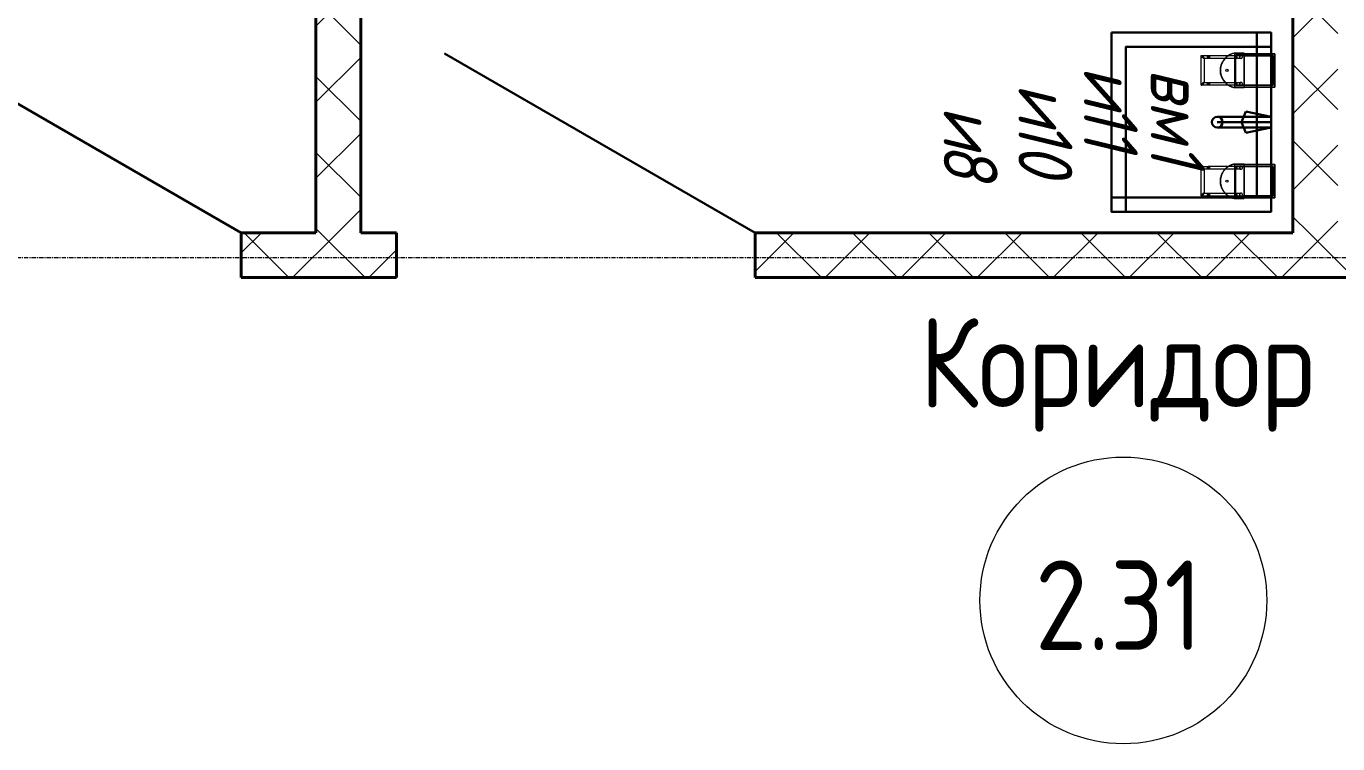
# Model space of a CAD drawing. Header units: millimetres. Extents: x -32954 to 151739, y -65671 to 56243.
# Drawn here: x -7208 to -3550, y -27710 to -25708 of the extents above; entities that cross this region are included whole.
import ezdxf

# ---------------------------------------------------------------- set-up
doc = ezdxf.new("R2010")
doc.units = ezdxf.units.MM
doc.linetypes.add('ADSK_Линия сетки', pattern=[21, 12, -3, 3, -3])
for name, color, linetype, lineweight in [('I-FURN-IDEN', 7, 'Continuous', 9), ('M-EQPM', 7, 'Continuous', 9), ('M-EQPM-IDEN', 7, 'Continuous', 9), ('Двери', 7, 'Continuous', 18), ('Марки помещений', 7, 'Continuous', 18), ('Оси', 7, 'Continuous', 9), ('Панель', 7, 'Continuous', 30), ('Стены разрез', 7, 'Continuous', 40), ('ТХ_оборудование', 6, 'Continuous', 30)]:
    doc.layers.add(name, color=color, linetype=linetype, lineweight=lineweight)
doc.styles.add('GOST Common', font='GOST_Common.ttf', dxfattribs={"width": 0.9, "height": 250})
doc.styles.add('GOST Common_I', font='GOST_Common Italic.ttf', dxfattribs={"width": 0.9, "height": 150})
pattern_1 = [(45, (-4e-12, -22914.43), (-106.066, 106.066), []), (135, (-4e-12, -22914.43), (-106.066, -106.066), [])]

# ---------------------------------------------------------------- blocks, each defined once
blk = doc.blocks.new('AC_Дверь_Однопольная_ПВХ - 960х2080h В О Л-278485-В_АР_ПЭ_02 Этаж')
at = {"layer": 'Панель'}
blk.add_line((500, 62.5), (-366, 562.5), dxfattribs=at)
blk = doc.blocks.new('ADSK_Марка_Помещение_2_ГОСТ21-501-2011 - Имя и Категория-86712-В_АР_ПЭ_02 Этаж')
at = {"layer": 'Марки помещений'}
blk.add_circle((0, 0), 4, dxfattribs=at)
blk = doc.blocks.new('б_п_Диспенсер мыла - Диспенсер для мыла-8001085-О_ТХ_01')
at = {"layer": 'M-EQPM'}
for p, q in [((46.3, 113), (-46.5, 113)), ((-46.5, 113), (-46.5, 46.7)), ((-46.5, 94.4), (-46.5, 113)), ((-46.5, 113), (46.3, 113)), ((46.3, 113), (46.3, 94.4)), ((46.3, 46.7), (46.3, 113)), ((-46.5, 23.9), (-46.5, 94.4)), ((41.3, 108), (-41.5, 108)), ((-41.5, 108), (-41.5, 46.7)), ((-41.5, 108), (41.3, 108)), ((-41.5, 3.9), (-41.5, 108)), ((-40.8, 106.9), (-40.8, 46.9)), ((-40.8, 26.9), (-40.8, 106.9)), ((40.7, 106.9), (-40.8, 106.9)), ((-40.8, 106.9), (40.7, 106.9)), ((40.7, 106.9), (40.7, 26.9)), ((40.7, 46.9), (40.7, 106.9)), ((41.3, 46.7), (41.3, 108)), ((41.3, 108), (41.3, 3.9)), ((46.3, 94.4), (46.3, 23.9)), ((-46.5, 46.7), (-46.5, 27.1)), ((-41.5, 46.7), (-41.5, 27.1)), ((-40.8, 46.9), (-40.8, 26.9)), ((40.7, 26.9), (40.7, 46.9)), ((41.3, 27.1), (41.3, 46.7)), ((46.3, 27.1), (46.3, 46.7)), ((48, 27.1), (-48, 27.1)), ((-48, 21.5), (-48, 27.1)), ((-48, 27.1), (-48, 27.1)), ((-48, 27.1), (-48, 15.3)), ((-48, -0.9), (-48, 21.5)), ((-48, 15.3), (-48, 10.4)), ((-48, 10.4), (-48, 5.9)), ((-48, 5.9), (-48, -0.9)), ((-46.5, 27.1), (-46.5, 1.2)), ((-46.5, 1.2), (-46.5, 23.9)), ((-46.5, 1.2), (46.3, 1.2)), ((-41.6, 18.1), (-41.6, 10.8)), ((-41.6, 18.1), (-41.6, -72.8)), ((-41.5, 27.1), (-41.5, 3.9)), ((-41.5, 3.9), (41.3, 3.9)), ((-40.8, 26.9), (40.7, 26.9)), ((-33.6, 10.8), (-33.6, 18.1)), ((-33.6, -72.8), (-33.6, 18.1)), ((33.6, 18.1), (33.6, 10.8)), ((33.6, 18.1), (33.6, -72.8)), ((41.3, 3.9), (41.3, 27.1)), ((41.6, 10.8), (41.6, 18.1)), ((41.6, -72.8), (41.6, 18.1)), ((46.3, 1.2), (46.3, 27.1)), ((46.3, 23.9), (46.3, 1.2)), ((48, 15.3), (48, 27.1)), ((48, 27.1), (48, 27.1)), ((48, 27.1), (48, 21.5)), ((48, 21.5), (48, -0.9)), ((48, 10.4), (48, 15.3)), ((48, 5.9), (48, 10.4)), ((48, -0.9), (48, 5.9)), ((-41.6, -71.5), (-41.6, -92.3)), ((-33.6, -85.4), (-33.6, -71.5)), ((33.4, -71.5), (33.4, -85.4)), ((41.4, -92.3), (41.4, -71.5)), ((-41.1, -92.8), (40.8, -92.8)), ((33.9, -84.8), (-34.2, -84.8))]:
    blk.add_line(p, q, dxfattribs=at)
at = {"layer": 'M-EQPM', "flags": 128}
for points in [[(-46.9, -5.1), (-47.5, -3), (-48, -0.9)], [(43.2, -13.6), (36.5, -23.2), (27.6, -30.9), (17.2, -36.3), (5.9, -39), (-5.9, -39), (-17.2, -36.3), (-27.6, -30.9), (-36.5, -23.2), (-43.2, -13.6)], [(48, -0.9), (47.5, -3), (46.9, -5.1)]]:
    blk.add_lwpolyline(points, dxfattribs=at)
at = {"layer": 'M-EQPM'}
for start, end in [(360, 180), (0, 180), (180, 360), (180, 360)]:
    blk.add_arc((0, -21), 3, start, end, dxfattribs=at)
for centre, major_axis, ratio, start_param, end_param in [((-37.6, 10.8), (-4, 0), 0.994522, 3.141593, 6.283185), ((-37.6, 10.8), (-4, 0), 0.994522, 0, 3.141593), ((37.6, 10.8), (-4, 0), 0.994522, 3.141593, 6.283185), ((37.6, 10.8), (-4, 0), 0.994522, 0, 3.141593), ((-37.6, -71.5), (-3.99, 0), 0.5, 3.141593, 6.283185), ((-37.6, -72.8), (4, 0), 0.5, 0, 3.141593), ((-37.6, -71.5), (3.99, 0), 0.5, 3.141593, 6.283185), ((-37.6, -72.8), (4, 0), 0.5, 3.141593, 6.283185), ((37.4, -71.5), (-3.99, 0), 0.5, 3.141593, 6.283185), ((37.4, -71.5), (3.99, 0), 0.5, 3.141593, 6.283185), ((37.6, -72.8), (4, 0), 0.5, 0, 3.141593), ((37.6, -72.8), (4, 0), 0.5, 3.141593, 6.283185)]:
    blk.add_ellipse(centre, major_axis=major_axis, ratio=ratio, start_param=start_param, end_param=end_param, dxfattribs=at)
for points, knots in [([(-41.6, 18.1), (-41.6, 18.5), (-41.5, 19.1), (-41.3, 19.8), (-41, 20.3), (-40.8, 20.7), (-40.4, 21.2), (-40, 21.5), (-39.4, 21.9), (-38.6, 22.3), (-37.6, 22.4), (-36.5, 22.3), (-35.7, 21.9), (-35.1, 21.5), (-34.7, 21.2), (-34.4, 20.7), (-34.1, 20.3), (-33.9, 19.8), (-33.6, 19.1), (-33.6, 18.5), (-33.6, 18.1)], [0, 0, 0, 0, 0.083333, 0.125, 0.166667, 0.208333, 0.25, 0.291667, 0.333333, 0.416667, 0.5, 0.583333, 0.666667, 0.708333, 0.75, 0.791667, 0.833333, 0.875, 0.916667, 1, 1, 1, 1]), ([(-33.6, 18.1), (-33.6, 17.8), (-33.6, 17.2), (-33.9, 16.5), (-34.1, 16), (-34.4, 15.5), (-34.7, 15.1), (-35.1, 14.8), (-35.7, 14.3), (-36.5, 14), (-37.6, 13.8), (-38.6, 14), (-39.4, 14.3), (-40, 14.8), (-40.4, 15.1), (-40.8, 15.5), (-41, 16), (-41.3, 16.5), (-41.5, 17.2), (-41.6, 17.8), (-41.6, 18.1)], [0, 0, 0, 0, 0.083333, 0.125, 0.166667, 0.208333, 0.25, 0.291667, 0.333333, 0.416667, 0.5, 0.583333, 0.666667, 0.708333, 0.75, 0.791667, 0.833333, 0.875, 0.916667, 1, 1, 1, 1]), ([(33.6, 18.1), (33.6, 18.5), (33.6, 19.1), (33.9, 19.8), (34.1, 20.3), (34.4, 20.7), (34.7, 21.2), (35.1, 21.5), (35.7, 21.9), (36.5, 22.3), (37.6, 22.4), (38.6, 22.3), (39.4, 21.9), (40, 21.5), (40.4, 21.2), (40.8, 20.7), (41, 20.3), (41.3, 19.8), (41.5, 19.1), (41.6, 18.5), (41.6, 18.1)], [0, 0, 0, 0, 0.083333, 0.125, 0.166667, 0.208333, 0.25, 0.291667, 0.333333, 0.416667, 0.5, 0.583333, 0.666667, 0.708333, 0.75, 0.791667, 0.833333, 0.875, 0.916667, 1, 1, 1, 1]), ([(41.6, 18.1), (41.6, 17.8), (41.5, 17.2), (41.3, 16.5), (41, 16), (40.8, 15.5), (40.4, 15.1), (40, 14.8), (39.4, 14.3), (38.6, 14), (37.6, 13.8), (36.5, 14), (35.7, 14.3), (35.1, 14.8), (34.7, 15.1), (34.4, 15.5), (34.1, 16), (33.9, 16.5), (33.6, 17.2), (33.6, 17.8), (33.6, 18.1)], [0, 0, 0, 0, 0.083333, 0.125, 0.166667, 0.208333, 0.25, 0.291667, 0.333333, 0.416667, 0.5, 0.583333, 0.666667, 0.708333, 0.75, 0.791667, 0.833333, 0.875, 0.916667, 1, 1, 1, 1]), ([(-48, -0.9), (-47.4, -3.4), (-46, -8.1), (-42.9, -14.6), (-39.5, -19.7), (-36.3, -23.4), (-33.8, -26), (-31, -28.4), (-28, -30.7), (-24.9, -32.7), (-21.7, -34.4), (-18.3, -35.9), (-14.7, -37.2), (-11.1, -38.2), (-7.2, -38.9), (-2.9, -39.4), (1.9, -39.4), (6.6, -39), (12.6, -37.9), (18.7, -35.9), (24.1, -33.2), (28, -30.7), (31.7, -27.9), (36.2, -23.8), (43.1, -15.3), (46.6, -7), (48, -0.9)], [0, 0, 0, 0, 0.055556, 0.111111, 0.166667, 0.194444, 0.222222, 0.25, 0.277778, 0.305556, 0.333333, 0.361111, 0.388889, 0.416667, 0.444444, 0.479167, 0.513889, 0.548611, 0.583333, 0.652778, 0.6875, 0.722222, 0.756944, 0.791667, 0.861111, 1, 1, 1, 1]), ([(-43.2, -13.6), (-43.5, -13.1), (-44.1, -12.1), (-45.1, -9.9), (-46, -7.7), (-46.6, -5.8), (-46.8, -5.2), (-46.9, -5.1)], [0, 0, 0, 0, 0.142857, 0.285714, 0.571429, 0.785714, 1, 1, 1, 1]), ([(46.9, -5.1), (46.8, -5.3), (46.5, -6.2), (45.7, -8.3), (45.1, -9.9), (44.7, -10.7), (44.2, -11.9), (43.7, -12.9), (43.2, -13.6)], [0, 0, 0, 0, 0.285714, 0.571429, 0.678571, 0.732143, 0.785714, 1, 1, 1, 1]), ([(-41.6, -92.3), (-41.6, -92.1), (-41.5, -91.8), (-41.3, -91.2), (-41.1, -90.8), (-40.8, -90.4), (-40.6, -90.1), (-40.4, -89.8), (-40, -89.3), (-39.7, -88.9), (-39.4, -88.5), (-39.1, -88.3), (-38.9, -88), (-38.6, -87.8), (-38.4, -87.5), (-38.1, -87.3), (-37.9, -87), (-37.6, -86.8), (-37.4, -86.6), (-37.1, -86.4), (-36.8, -86.2), (-36.6, -86), (-36.3, -85.8), (-36.1, -85.6), (-35.8, -85.5), (-35.6, -85.4), (-35.4, -85.2), (-35.1, -85.1), (-34.8, -85), (-34.6, -84.9), (-34.4, -84.8), (-34.1, -84.8), (-33.9, -84.8), (-33.7, -85), (-33.6, -85.2), (-33.6, -85.4)], [0, 0, 0, 0, 0.083333, 0.125, 0.166667, 0.208333, 0.229167, 0.25, 0.291667, 0.333333, 0.354167, 0.375, 0.395833, 0.416667, 0.4375, 0.458333, 0.479167, 0.5, 0.520833, 0.541667, 0.5625, 0.583333, 0.604167, 0.625, 0.645833, 0.666667, 0.6875, 0.708333, 0.75, 0.770833, 0.791667, 0.833333, 0.875, 0.916667, 1, 1, 1, 1]), ([(-33.6, -85.4), (-33.6, -85.5), (-33.7, -85.8), (-33.9, -86.4), (-34.1, -86.8), (-34.4, -87.2), (-34.6, -87.5), (-34.8, -87.9), (-35.2, -88.3), (-35.5, -88.7), (-35.8, -89.1), (-36.1, -89.3), (-36.3, -89.6), (-36.6, -89.8), (-36.8, -90.1), (-37.1, -90.3), (-37.4, -90.6), (-37.6, -90.8), (-37.9, -91), (-38.1, -91.2), (-38.4, -91.4), (-38.6, -91.6), (-38.9, -91.8), (-39.1, -92), (-39.4, -92.1), (-39.6, -92.3), (-39.8, -92.4), (-40.1, -92.5), (-40.4, -92.6), (-40.6, -92.7), (-40.8, -92.8), (-41.1, -92.8), (-41.3, -92.8), (-41.5, -92.6), (-41.6, -92.4), (-41.6, -92.3)], [0, 0, 0, 0, 0.083333, 0.125, 0.166667, 0.208333, 0.229167, 0.25, 0.291667, 0.333333, 0.354167, 0.375, 0.395833, 0.416667, 0.4375, 0.458333, 0.479167, 0.5, 0.520833, 0.541667, 0.5625, 0.583333, 0.604167, 0.625, 0.645833, 0.666667, 0.6875, 0.708333, 0.75, 0.770833, 0.791667, 0.833333, 0.875, 0.916667, 1, 1, 1, 1]), ([(41.4, -92.3), (41.4, -92.1), (41.3, -91.8), (41.1, -91.2), (40.9, -90.8), (40.6, -90.4), (40.4, -90.1), (40.2, -89.8), (39.8, -89.3), (39.5, -88.9), (39.2, -88.5), (38.9, -88.3), (38.7, -88), (38.4, -87.8), (38.2, -87.5), (37.9, -87.3), (37.6, -87), (37.4, -86.8), (37.1, -86.6), (36.9, -86.4), (36.6, -86.2), (36.4, -86), (36.1, -85.8), (35.9, -85.6), (35.6, -85.5), (35.4, -85.4), (35.2, -85.2), (34.9, -85.1), (34.6, -85), (34.4, -84.9), (34.2, -84.8), (33.9, -84.8), (33.7, -84.8), (33.5, -85), (33.4, -85.2), (33.4, -85.4)], [0, 0, 0, 0, 0.083333, 0.125, 0.166667, 0.208333, 0.229167, 0.25, 0.291667, 0.333333, 0.354167, 0.375, 0.395833, 0.416667, 0.4375, 0.458333, 0.479167, 0.5, 0.520833, 0.541667, 0.5625, 0.583333, 0.604167, 0.625, 0.645833, 0.666667, 0.6875, 0.708333, 0.75, 0.770833, 0.791667, 0.833333, 0.875, 0.916667, 1, 1, 1, 1]), ([(33.4, -85.4), (33.4, -85.5), (33.5, -85.8), (33.7, -86.4), (33.9, -86.8), (34.2, -87.2), (34.4, -87.5), (34.6, -87.9), (35, -88.3), (35.3, -88.7), (35.6, -89.1), (35.9, -89.3), (36.1, -89.6), (36.4, -89.8), (36.6, -90.1), (36.9, -90.3), (37.1, -90.6), (37.4, -90.8), (37.6, -91), (37.9, -91.2), (38.2, -91.4), (38.4, -91.6), (38.7, -91.8), (38.9, -92), (39.2, -92.1), (39.4, -92.3), (39.6, -92.4), (39.9, -92.5), (40.2, -92.6), (40.4, -92.7), (40.6, -92.8), (40.9, -92.8), (41.1, -92.8), (41.3, -92.6), (41.4, -92.4), (41.4, -92.3)], [0, 0, 0, 0, 0.083333, 0.125, 0.166667, 0.208333, 0.229167, 0.25, 0.291667, 0.333333, 0.354167, 0.375, 0.395833, 0.416667, 0.4375, 0.458333, 0.479167, 0.5, 0.520833, 0.541667, 0.5625, 0.583333, 0.604167, 0.625, 0.645833, 0.666667, 0.6875, 0.708333, 0.75, 0.770833, 0.791667, 0.833333, 0.875, 0.916667, 1, 1, 1, 1])]:
    blk.add_open_spline(points, degree=3, knots=knots, dxfattribs=at)
blk = doc.blocks.new('б_п_Диспенсер антисептика - Диспенсер антисептика-8001080-О_ТХ_01')
at = {"layer": 'M-EQPM'}
for p, q in [((46.3, 113), (-46.5, 113)), ((-46.5, 113), (-46.5, 46.7)), ((-46.5, 94.4), (-46.5, 113)), ((-46.5, 113), (46.3, 113)), ((46.3, 113), (46.3, 94.4)), ((46.3, 46.7), (46.3, 113)), ((-46.5, 23.9), (-46.5, 94.4)), ((41.3, 108), (-41.5, 108)), ((-41.5, 108), (-41.5, 46.7)), ((-41.5, 108), (41.3, 108)), ((-41.5, 3.9), (-41.5, 108)), ((-40.8, 106.9), (-40.8, 46.9)), ((-40.8, 26.9), (-40.8, 106.9)), ((40.7, 106.9), (-40.8, 106.9)), ((-40.8, 106.9), (40.7, 106.9)), ((40.7, 106.9), (40.7, 26.9)), ((40.7, 46.9), (40.7, 106.9)), ((41.3, 46.7), (41.3, 108)), ((41.3, 108), (41.3, 3.9)), ((46.3, 94.4), (46.3, 23.9)), ((-46.5, 46.7), (-46.5, 27.1)), ((-41.5, 46.7), (-41.5, 27.1)), ((-40.8, 46.9), (-40.8, 26.9)), ((40.7, 26.9), (40.7, 46.9)), ((41.3, 27.1), (41.3, 46.7)), ((46.3, 27.1), (46.3, 46.7)), ((48, 27.1), (-48, 27.1)), ((-48, 21.5), (-48, 27.1)), ((-48, 27.1), (-48, 27.1)), ((-48, 27.1), (-48, 15.3)), ((-48, -0.9), (-48, 21.5)), ((-48, 15.3), (-48, 10.4)), ((-48, 10.4), (-48, 5.9)), ((-48, 5.9), (-48, -0.9)), ((-46.5, 27.1), (-46.5, 1.2)), ((-46.5, 1.2), (-46.5, 23.9)), ((-46.5, 1.2), (46.3, 1.2)), ((-41.6, 18.1), (-41.6, 10.8)), ((-41.6, 18.1), (-41.6, -72.8)), ((-41.5, 27.1), (-41.5, 3.9)), ((-41.5, 3.9), (41.3, 3.9)), ((-40.8, 26.9), (40.7, 26.9)), ((-33.6, 10.8), (-33.6, 18.1)), ((-33.6, -72.8), (-33.6, 18.1)), ((33.6, 18.1), (33.6, 10.8)), ((33.6, 18.1), (33.6, -72.8)), ((41.3, 3.9), (41.3, 27.1)), ((41.6, 10.8), (41.6, 18.1)), ((41.6, -72.8), (41.6, 18.1)), ((46.3, 1.2), (46.3, 27.1)), ((46.3, 23.9), (46.3, 1.2)), ((48, 15.3), (48, 27.1)), ((48, 27.1), (48, 27.1)), ((48, 27.1), (48, 21.5)), ((48, 21.5), (48, -0.9)), ((48, 10.4), (48, 15.3)), ((48, 5.9), (48, 10.4)), ((48, -0.9), (48, 5.9)), ((-41.6, -71.5), (-41.6, -92.3)), ((-33.6, -85.4), (-33.6, -71.5)), ((33.4, -71.5), (33.4, -85.4)), ((41.4, -92.3), (41.4, -71.5)), ((-41.1, -92.8), (40.8, -92.8)), ((33.9, -84.8), (-34.2, -84.8))]:
    blk.add_line(p, q, dxfattribs=at)
at = {"layer": 'M-EQPM', "flags": 128}
for points in [[(-46.9, -5.1), (-47.5, -3), (-48, -0.9)], [(43.2, -13.6), (36.5, -23.2), (27.6, -30.9), (17.2, -36.3), (5.9, -39), (-5.9, -39), (-17.2, -36.3), (-27.6, -30.9), (-36.5, -23.2), (-43.2, -13.6)], [(48, -0.9), (47.5, -3), (46.9, -5.1)]]:
    blk.add_lwpolyline(points, dxfattribs=at)
at = {"layer": 'M-EQPM'}
for start, end in [(360, 180), (0, 180), (180, 360), (180, 360)]:
    blk.add_arc((0, -21), 3, start, end, dxfattribs=at)
for centre, major_axis, ratio, start_param, end_param in [((-37.6, 10.8), (-4, 0), 0.994522, 3.141593, 6.283185), ((-37.6, 10.8), (-4, 0), 0.994522, 0, 3.141593), ((37.6, 10.8), (-4, 0), 0.994522, 3.141593, 6.283185), ((37.6, 10.8), (-4, 0), 0.994522, 0, 3.141593), ((-37.6, -71.5), (-3.99, 0), 0.5, 3.141593, 6.283185), ((-37.6, -72.8), (4, 0), 0.5, 0, 3.141593), ((-37.6, -71.5), (3.99, 0), 0.5, 3.141593, 6.283185), ((-37.6, -72.8), (4, 0), 0.5, 3.141593, 6.283185), ((37.4, -71.5), (-3.99, 0), 0.5, 3.141593, 6.283185), ((37.4, -71.5), (3.99, 0), 0.5, 3.141593, 6.283185), ((37.6, -72.8), (4, 0), 0.5, 0, 3.141593), ((37.6, -72.8), (4, 0), 0.5, 3.141593, 6.283185)]:
    blk.add_ellipse(centre, major_axis=major_axis, ratio=ratio, start_param=start_param, end_param=end_param, dxfattribs=at)
for points, knots in [([(-41.6, 18.1), (-41.6, 18.5), (-41.5, 19.1), (-41.3, 19.8), (-41, 20.3), (-40.8, 20.7), (-40.4, 21.2), (-40, 21.5), (-39.4, 21.9), (-38.6, 22.3), (-37.6, 22.4), (-36.5, 22.3), (-35.7, 21.9), (-35.1, 21.5), (-34.7, 21.2), (-34.4, 20.7), (-34.1, 20.3), (-33.9, 19.8), (-33.6, 19.1), (-33.6, 18.5), (-33.6, 18.1)], [0, 0, 0, 0, 0.083333, 0.125, 0.166667, 0.208333, 0.25, 0.291667, 0.333333, 0.416667, 0.5, 0.583333, 0.666667, 0.708333, 0.75, 0.791667, 0.833333, 0.875, 0.916667, 1, 1, 1, 1]), ([(-33.6, 18.1), (-33.6, 17.8), (-33.6, 17.2), (-33.9, 16.5), (-34.1, 16), (-34.4, 15.5), (-34.7, 15.1), (-35.1, 14.8), (-35.7, 14.3), (-36.5, 14), (-37.6, 13.8), (-38.6, 14), (-39.4, 14.3), (-40, 14.8), (-40.4, 15.1), (-40.8, 15.5), (-41, 16), (-41.3, 16.5), (-41.5, 17.2), (-41.6, 17.8), (-41.6, 18.1)], [0, 0, 0, 0, 0.083333, 0.125, 0.166667, 0.208333, 0.25, 0.291667, 0.333333, 0.416667, 0.5, 0.583333, 0.666667, 0.708333, 0.75, 0.791667, 0.833333, 0.875, 0.916667, 1, 1, 1, 1]), ([(33.6, 18.1), (33.6, 18.5), (33.6, 19.1), (33.9, 19.8), (34.1, 20.3), (34.4, 20.7), (34.7, 21.2), (35.1, 21.5), (35.7, 21.9), (36.5, 22.3), (37.6, 22.4), (38.6, 22.3), (39.4, 21.9), (40, 21.5), (40.4, 21.2), (40.8, 20.7), (41, 20.3), (41.3, 19.8), (41.5, 19.1), (41.6, 18.5), (41.6, 18.1)], [0, 0, 0, 0, 0.083333, 0.125, 0.166667, 0.208333, 0.25, 0.291667, 0.333333, 0.416667, 0.5, 0.583333, 0.666667, 0.708333, 0.75, 0.791667, 0.833333, 0.875, 0.916667, 1, 1, 1, 1]), ([(41.6, 18.1), (41.6, 17.8), (41.5, 17.2), (41.3, 16.5), (41, 16), (40.8, 15.5), (40.4, 15.1), (40, 14.8), (39.4, 14.3), (38.6, 14), (37.6, 13.8), (36.5, 14), (35.7, 14.3), (35.1, 14.8), (34.7, 15.1), (34.4, 15.5), (34.1, 16), (33.9, 16.5), (33.6, 17.2), (33.6, 17.8), (33.6, 18.1)], [0, 0, 0, 0, 0.083333, 0.125, 0.166667, 0.208333, 0.25, 0.291667, 0.333333, 0.416667, 0.5, 0.583333, 0.666667, 0.708333, 0.75, 0.791667, 0.833333, 0.875, 0.916667, 1, 1, 1, 1]), ([(-48, -0.9), (-47.4, -3.4), (-46, -8.1), (-42.9, -14.6), (-39.5, -19.7), (-36.3, -23.4), (-33.8, -26), (-31, -28.4), (-28, -30.7), (-24.9, -32.7), (-21.7, -34.4), (-18.3, -35.9), (-14.7, -37.2), (-11.1, -38.2), (-7.2, -38.9), (-2.9, -39.4), (1.9, -39.4), (6.6, -39), (12.6, -37.9), (18.7, -35.9), (24.1, -33.2), (28, -30.7), (31.7, -27.9), (36.2, -23.8), (43.1, -15.3), (46.6, -7), (48, -0.9)], [0, 0, 0, 0, 0.055556, 0.111111, 0.166667, 0.194444, 0.222222, 0.25, 0.277778, 0.305556, 0.333333, 0.361111, 0.388889, 0.416667, 0.444444, 0.479167, 0.513889, 0.548611, 0.583333, 0.652778, 0.6875, 0.722222, 0.756944, 0.791667, 0.861111, 1, 1, 1, 1]), ([(-43.2, -13.6), (-43.5, -13.1), (-44.1, -12.1), (-45.1, -9.9), (-46, -7.7), (-46.6, -5.8), (-46.8, -5.2), (-46.9, -5.1)], [0, 0, 0, 0, 0.142857, 0.285714, 0.571429, 0.785714, 1, 1, 1, 1]), ([(46.9, -5.1), (46.8, -5.3), (46.5, -6.2), (45.7, -8.3), (45.1, -9.9), (44.7, -10.7), (44.2, -11.9), (43.7, -12.9), (43.2, -13.6)], [0, 0, 0, 0, 0.285714, 0.571429, 0.678571, 0.732143, 0.785714, 1, 1, 1, 1]), ([(-41.6, -92.3), (-41.6, -92.1), (-41.5, -91.8), (-41.3, -91.2), (-41.1, -90.8), (-40.8, -90.4), (-40.6, -90.1), (-40.4, -89.8), (-40, -89.3), (-39.7, -88.9), (-39.4, -88.5), (-39.1, -88.3), (-38.9, -88), (-38.6, -87.8), (-38.4, -87.5), (-38.1, -87.3), (-37.9, -87), (-37.6, -86.8), (-37.4, -86.6), (-37.1, -86.4), (-36.8, -86.2), (-36.6, -86), (-36.3, -85.8), (-36.1, -85.6), (-35.8, -85.5), (-35.6, -85.4), (-35.4, -85.2), (-35.1, -85.1), (-34.8, -85), (-34.6, -84.9), (-34.4, -84.8), (-34.1, -84.8), (-33.9, -84.8), (-33.7, -85), (-33.6, -85.2), (-33.6, -85.4)], [0, 0, 0, 0, 0.083333, 0.125, 0.166667, 0.208333, 0.229167, 0.25, 0.291667, 0.333333, 0.354167, 0.375, 0.395833, 0.416667, 0.4375, 0.458333, 0.479167, 0.5, 0.520833, 0.541667, 0.5625, 0.583333, 0.604167, 0.625, 0.645833, 0.666667, 0.6875, 0.708333, 0.75, 0.770833, 0.791667, 0.833333, 0.875, 0.916667, 1, 1, 1, 1]), ([(-33.6, -85.4), (-33.6, -85.5), (-33.7, -85.8), (-33.9, -86.4), (-34.1, -86.8), (-34.4, -87.2), (-34.6, -87.5), (-34.8, -87.9), (-35.2, -88.3), (-35.5, -88.7), (-35.8, -89.1), (-36.1, -89.3), (-36.3, -89.6), (-36.6, -89.8), (-36.8, -90.1), (-37.1, -90.3), (-37.4, -90.6), (-37.6, -90.8), (-37.9, -91), (-38.1, -91.2), (-38.4, -91.4), (-38.6, -91.6), (-38.9, -91.8), (-39.1, -92), (-39.4, -92.1), (-39.6, -92.3), (-39.8, -92.4), (-40.1, -92.5), (-40.4, -92.6), (-40.6, -92.7), (-40.8, -92.8), (-41.1, -92.8), (-41.3, -92.8), (-41.5, -92.6), (-41.6, -92.4), (-41.6, -92.3)], [0, 0, 0, 0, 0.083333, 0.125, 0.166667, 0.208333, 0.229167, 0.25, 0.291667, 0.333333, 0.354167, 0.375, 0.395833, 0.416667, 0.4375, 0.458333, 0.479167, 0.5, 0.520833, 0.541667, 0.5625, 0.583333, 0.604167, 0.625, 0.645833, 0.666667, 0.6875, 0.708333, 0.75, 0.770833, 0.791667, 0.833333, 0.875, 0.916667, 1, 1, 1, 1]), ([(41.4, -92.3), (41.4, -92.1), (41.3, -91.8), (41.1, -91.2), (40.9, -90.8), (40.6, -90.4), (40.4, -90.1), (40.2, -89.8), (39.8, -89.3), (39.5, -88.9), (39.2, -88.5), (38.9, -88.3), (38.7, -88), (38.4, -87.8), (38.2, -87.5), (37.9, -87.3), (37.6, -87), (37.4, -86.8), (37.1, -86.6), (36.9, -86.4), (36.6, -86.2), (36.4, -86), (36.1, -85.8), (35.9, -85.6), (35.6, -85.5), (35.4, -85.4), (35.2, -85.2), (34.9, -85.1), (34.6, -85), (34.4, -84.9), (34.2, -84.8), (33.9, -84.8), (33.7, -84.8), (33.5, -85), (33.4, -85.2), (33.4, -85.4)], [0, 0, 0, 0, 0.083333, 0.125, 0.166667, 0.208333, 0.229167, 0.25, 0.291667, 0.333333, 0.354167, 0.375, 0.395833, 0.416667, 0.4375, 0.458333, 0.479167, 0.5, 0.520833, 0.541667, 0.5625, 0.583333, 0.604167, 0.625, 0.645833, 0.666667, 0.6875, 0.708333, 0.75, 0.770833, 0.791667, 0.833333, 0.875, 0.916667, 1, 1, 1, 1]), ([(33.4, -85.4), (33.4, -85.5), (33.5, -85.8), (33.7, -86.4), (33.9, -86.8), (34.2, -87.2), (34.4, -87.5), (34.6, -87.9), (35, -88.3), (35.3, -88.7), (35.6, -89.1), (35.9, -89.3), (36.1, -89.6), (36.4, -89.8), (36.6, -90.1), (36.9, -90.3), (37.1, -90.6), (37.4, -90.8), (37.6, -91), (37.9, -91.2), (38.2, -91.4), (38.4, -91.6), (38.7, -91.8), (38.9, -92), (39.2, -92.1), (39.4, -92.3), (39.6, -92.4), (39.9, -92.5), (40.2, -92.6), (40.4, -92.7), (40.6, -92.8), (40.9, -92.8), (41.1, -92.8), (41.3, -92.6), (41.4, -92.4), (41.4, -92.3)], [0, 0, 0, 0, 0.083333, 0.125, 0.166667, 0.208333, 0.229167, 0.25, 0.291667, 0.333333, 0.354167, 0.375, 0.395833, 0.416667, 0.4375, 0.458333, 0.479167, 0.5, 0.520833, 0.541667, 0.5625, 0.583333, 0.604167, 0.625, 0.645833, 0.666667, 0.6875, 0.708333, 0.75, 0.770833, 0.791667, 0.833333, 0.875, 0.916667, 1, 1, 1, 1])]:
    blk.add_open_spline(points, degree=3, knots=knots, dxfattribs=at)
blk = doc.blocks.new('Раковина МОН0006')
at = {"layer": 'ТХ_оборудование', "color": 1}
for p, q in [((88921, 428751.1), (88921, 428501.1)), ((88839, 428501.1), (88851, 428531.1)), ((88851, 428531.1), (88921, 428516.1)), ((88921, 428516.1), (88771, 428516.1)), ((88921, 428501.1), (88771, 428501.1)), ((88921, 428486.1), (88771, 428486.1)), ((88851, 428501.1), (88839, 428501.1)), ((88839, 428501.1), (88851, 428471.1)), ((88851, 428471.1), (88921, 428486.1))]:
    blk.add_line(p, q, dxfattribs=at)
for points in [[(88476, 428251.1), (88921, 428251.1), (88921, 428751.1), (88476, 428751.1)], [(88476, 428751.1), (88516, 428751.1), (88516, 428711.1), (88476, 428711.1)], [(88516, 428711.1), (88881, 428711.1), (88881, 428291.1), (88516, 428291.1)], [(88881, 428291.1), (88921, 428291.1), (88921, 428251.1), (88881, 428251.1)]]:
    blk.add_lwpolyline(points, close=True, dxfattribs=at)
blk.add_circle((88771, 428501.1), 15, dxfattribs=at)

msp = doc.modelspace()

# ---------------------------------------------------------------- hatches: boundary and pattern name
at = {"layer": 'Стены разрез', "lineweight": 9}
h = msp.add_hatch(dxfattribs=at)
h.set_pattern_fill('FP_1', color=256, style=0, pattern_type=2)
h.set_pattern_definition(pattern_1)
h.paths.add_polyline_path([(-6275, -26284.4), (-6275, -20864.4), (-6400, -20864.4), (-6400, -26284.4)])
h = msp.add_hatch(dxfattribs=at)
h.set_pattern_fill('FP_1', color=256, style=0, pattern_type=2)
h.set_pattern_definition(pattern_1)
h.paths.add_polyline_path([(-3550, -26284.4), (-3550, -20864.4), (-3675, -20864.4), (-3675, -26284.4)])
h = msp.add_hatch(dxfattribs=at)
h.set_pattern_fill('FP_1', color=256, style=0, pattern_type=2)
h.set_pattern_definition(pattern_1)
h.paths.add_polyline_path([(-150, -26409.4), (-150, -26284.4), (-1126.6, -26284.4), (-1126.6, -26409.4), (-170, -26409.4)])
h.paths.add_polyline_path([(-3118.4, -26409.4), (-2126.6, -26409.4), (-2126.6, -26284.4), (-5175, -26284.4), (-5175, -26409.4)])
h.paths.add_polyline_path([(-6608.4, -26409.4), (-6175, -26409.4), (-6175, -26284.4), (-6608.4, -26284.4)])
h.paths.add_polyline_path([(-7650, -26409.4), (-7608.4, -26409.4), (-7608.4, -26284.4), (-10501.6, -26284.4), (-10501.6, -26409.4), (-8450, -26409.4)])
h.paths.add_polyline_path([(-11501.6, -26409.4), (-11501.6, -26284.4), (-12387.5, -26284.4), (-12387.5, -26409.4), (-12132.1, -26409.4)])

# ---------------------------------------------------------------- linework, layer by layer
at = {"layer": 'Оси', "linetype": 'ADSK_Линия сетки'}
msp.add_line((2500, -26354.4), (-32136.4, -26354.4), dxfattribs=at)
at = {"layer": 'Стены разрез'}
for p, q in [((-6400, -20884.4), (-6400, -26284.4)), ((-6275, -26284.4), (-6275, -20884.4)), ((-3675, -20884.4), (-3675, -26284.4)), ((-6400, -26284.4), (-6608.4, -26284.4)), ((-6608.4, -26284.4), (-6608.4, -26409.4)), ((-6175, -26284.4), (-6275, -26284.4)), ((-6175, -26409.4), (-6175, -26284.4)), ((-3675, -26284.4), (-5175, -26284.4)), ((-5175, -26284.4), (-5175, -26409.4)), ((-6608.4, -26409.4), (-6175, -26409.4)), ((-5175, -26409.4), (-2126.6, -26409.4))]:
    msp.add_line(p, q, dxfattribs=at)

# ---------------------------------------------------------------- block references
at = {"layer": 'M-EQPM', "xscale": -1, "rotation": 270}
for name, p in [('б_п_Диспенсер мыла - Диспенсер для мыла-8001085-О_ТХ_01', (-3838.1, -25831.4)), ('б_п_Диспенсер антисептика - Диспенсер антисептика-8001080-О_ТХ_01', (-3838.1, -26140.6))]:
    msp.add_blockref(name, p, dxfattribs=at)
at = {"layer": 'Двери'}
for p in [(-7108.4, -26346.9), (-5675, -26346.9)]:
    msp.add_blockref('AC_Дверь_Однопольная_ПВХ - 960х2080h В О Л-278485-В_АР_ПЭ_02 Этаж', p, dxfattribs=at)
at = {"layer": 'Марки помещений', "xscale": 99.99999999999993, "yscale": 99.99999999999993, "zscale": 99.99999999999993}
msp.add_blockref('ADSK_Марка_Помещение_2_ГОСТ21-501-2011 - Имя и Категория-86712-В_АР_ПЭ_02 Этаж', (-4148, -27310.2), dxfattribs=at)
at = {"layer": 'ТХ_оборудование', "color": 1, "xscale": -1, "rotation": 180}
msp.add_blockref('Раковина МОН0006', (-92657.1, 402525.2), dxfattribs=at)

# ---------------------------------------------------------------- texts
at = {"layer": 'I-FURN-IDEN', "char_height": 150, "width": 122.658, "attachment_point": 7, "rotation": 270, "style": 'GOST Common_I'}
for s, insert in [('\\fGOST Common|b0|i1|c204|p34|;\\W.9;и', (-4649.2, -25932.6)), ('\\fGOST Common|b0|i1|c204|p34|;\\W.9;8', (-4649.2, -26033.8))]:
    msp.add_mtext(s, dxfattribs=dict(at, insert=insert))
at = {"layer": 'M-EQPM-IDEN', "char_height": 150, "attachment_point": 7, "rotation": 270, "style": 'GOST Common_I'}
for s, insert, width in [('\\fGOST Common|b0|i1|c204|p34|;\\W.9;и', (-4258.1, -25821.4), 122.658), ('вм1', (-4071.4, -25826.9), 209.24), ('\\fGOST Common|b0|i1|c204|p34|;\\W.9;и', (-4440.4, -25869.4), 122.658), ('11', (-4258.1, -25922.6), 173.164), ('10', (-4440.4, -25970.6), 209.24)]:
    msp.add_mtext(s, dxfattribs=dict(at, insert=insert, width=width))
at = {"layer": 'Марки помещений', "lineweight": 9, "char_height": 250, "attachment_point": 1, "style": 'GOST Common'}
for s, insert, width in [('Коридор', (-4716.5, -26521.6), 1385.316), ('2.31', (-4394.7, -27198.8), 606.076)]:
    msp.add_mtext(s, dxfattribs=dict(at, insert=insert, width=width))

doc.saveas('drawing.dxf')
